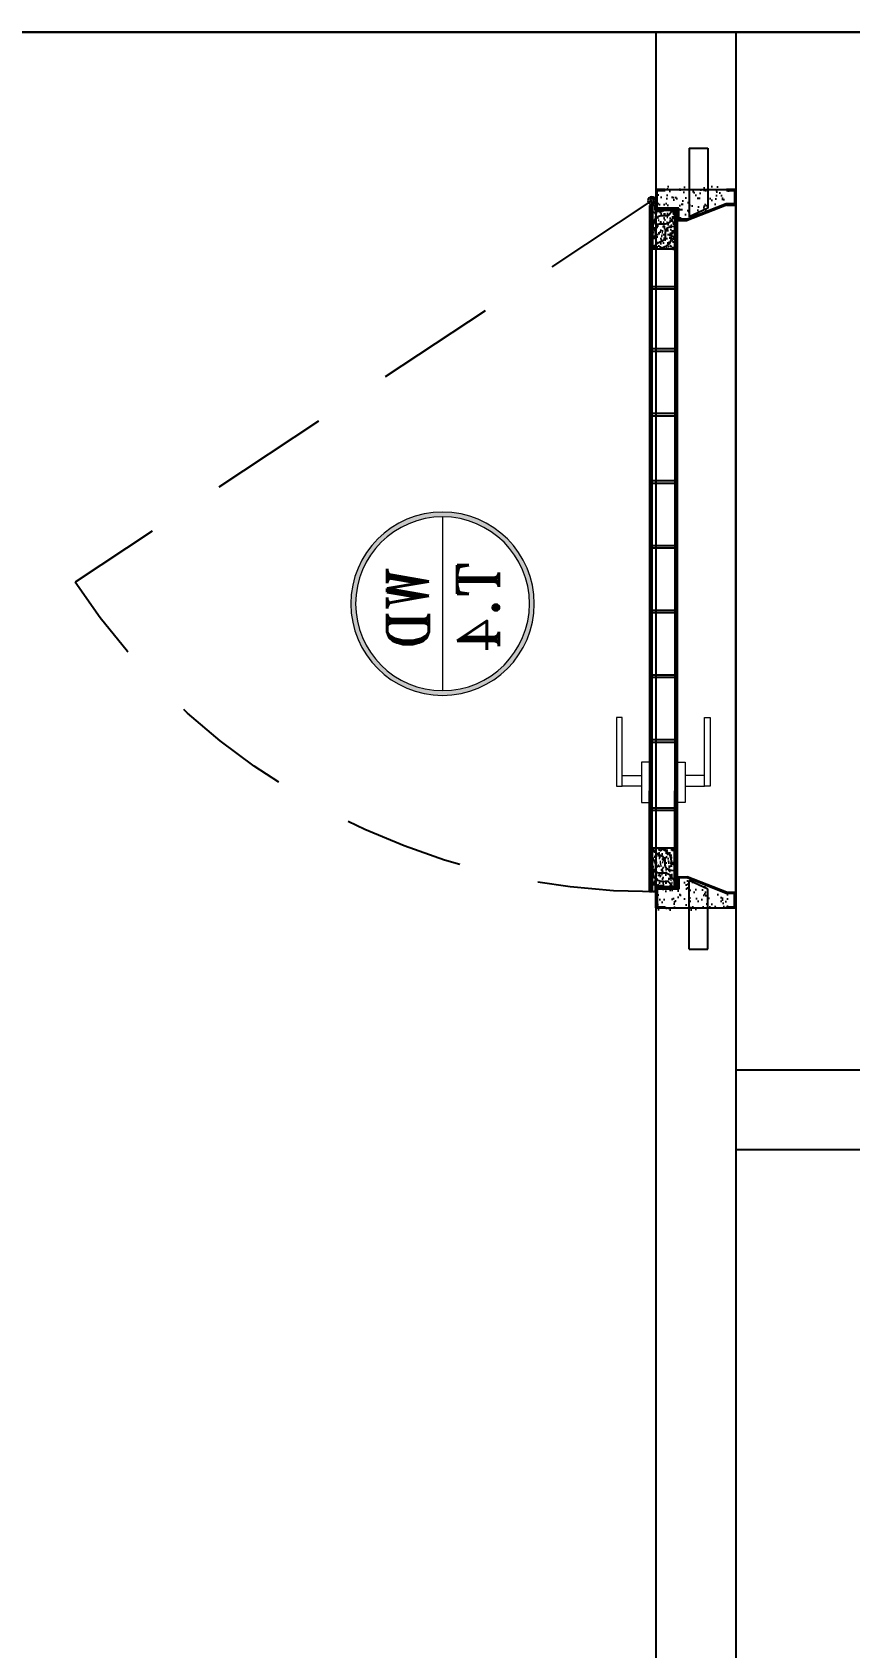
# Model space of a CAD drawing. Header units: metres. Extents: x -355 to 973, y -73 to 238.
# Drawn here: x 515.141 to 516.164, y 96.327 to 98.35 of the extents above; entities that cross this region are included whole.
import ezdxf
from ezdxf.enums import TextEntityAlignment as Align

# ---------------------------------------------------------------- set-up
doc = ezdxf.new("R2010")
doc.units = ezdxf.units.M
doc.header["$LTSCALE"] = 3
doc.header["$MEASUREMENT"] = 0
doc.linetypes.add('ACAD_ISO02W100', pattern=[15, 12, -3])
doc.linetypes.add('HIDDEN2', pattern=[0.1875, 0.125, -0.0625])
doc.layers.add('05', color=21, linetype='Continuous', lineweight=5)
for name, color, linetype in [('4', 4, 'ACAD_ISO02W100'), ('A-FALSE-25-Knuf', 2, 'Continuous'), ('D-Hatch', 3, 'Continuous'), ('Ditail', 1, 'Continuous')]:
    doc.layers.add(name, color=color, linetype=linetype)
doc.styles.add('ROMANT', font='romant')
pattern_1 = [(217.5, (306.5633354, -141.2746786), (0.0002500049, -0.00764708183), [0, -0.0060325, 0, -0.006746875, 0, -0.00644921875]), (187.5, (306.563335, -141.274679), (-0.0070238013, -0.0112003922), [0, -0.003254375, 0, -0.0054371875, 0, -0.00208359375]), (147.5, (306.568217, -141.2746786), (-0.0123592558, -2.2456e-05), [0, -0.001984375, 0, -0.00714375, 0, -0.0093265625]), (137.5, (306.568217, -141.274679), (-0.0119305696, -0.0034832707), [0, -0.0009921875, 0, -0.004683125, 0, -0.0053578125])]
pattern_2 = [(322.5, (79.0409736, -141.2746786), (-0.0002500049, -0.00764708183), [0, -0.0060325, 0, -0.006746875, 0, -0.00644921875]), (352.5, (79.040974, -141.274679), (0.0070238013, -0.0112003922), [0, -0.003254375, 0, -0.0054371875, 0, -0.00208359375]), (32.5, (79.036092, -141.2746786), (0.0123592558, -2.2456e-05), [0, -0.001984375, 0, -0.00714375, 0, -0.0093265625]), (42.5, (79.036092, -141.274679), (0.0119305696, -0.0034832707), [0, -0.0009921875, 0, -0.004683125, 0, -0.0053578125])]

# ---------------------------------------------------------------- blocks, each defined once
blk = doc.blocks.new('dfdfd')
at = {"layer": '05'}
h = blk.add_hatch(color=217, dxfattribs=at)
h.paths.add_polyline_path([(118.6063, 35.5104, 1), (118.8358, 35.5104, 1)])
h.paths.add_polyline_path([(118.8298, 35.5104, 1), (118.6123, 35.5104, 1)], flags=16)
at = {"layer": '05', "color": 217}
blk.add_line((118.6123, 35.5104), (118.8298, 35.5104), dxfattribs=at)
for radius in [0.1148, 0.1088]:
    blk.add_circle((118.7211, 35.5104), radius, dxfattribs=at)
blk = doc.blocks.new('ereere')
at = {"layer": 'D-Hatch', "linetype": 'Continuous', "ltscale": 0.1}
h = blk.add_hatch(dxfattribs=at)
h.set_pattern_fill('AR-SAND', color=2, scale=0.0003125, angle=180, style=0)
h.set_pattern_definition([(322.5, (79.040974, -141.274679), (-0.0005000098, -0.0152941637), [0, -0.012065, 0, -0.01349375, 0, -0.0128984375]), (352.5, (79.040974, -141.274679), (0.0140476026, -0.0224007844), [0, -0.00650875, 0, -0.010874375, 0, -0.0041671875]), (32.5, (79.03121, -141.274679), (0.0247185116, -4.4912e-05), [0, -0.00396875, 0, -0.0142875, 0, -0.018653125]), (42.5, (79.03121, -141.274679), (0.023861139, -0.0069665414), [0, -0.001984375, 0, -0.00936625, 0, -0.010715625])])
h.paths.add_polyline_path([(192.3897, -173.7481), (192.3756, -173.7481), (192.3756, -173.7755), (192.3537, -173.7755), (192.3537, -173.7653), (192.3522, -173.7653), (192.3522, -173.777), (192.3476, -173.777), (192.3476, -173.6833), (192.3522, -173.6833), (192.3522, -173.695), (192.3537, -173.695), (192.3537, -173.6848), (192.3701, -173.6848), (192.3701, -173.6953), (192.3897, -173.738)])
h = blk.add_hatch(dxfattribs=at)
h.set_pattern_fill('AR-SAND', color=2, scale=0.0003125, angle=180, style=0)
h.set_pattern_definition([(217.5, (306.563335, -141.274679), (0.0005000098, -0.0152941637), [0, -0.012065, 0, -0.01349375, 0, -0.0128984375]), (187.5, (306.563335, -141.274679), (-0.0140476026, -0.0224007844), [0, -0.00650875, 0, -0.010874375, 0, -0.0041671875]), (147.5, (306.573098, -141.274679), (-0.0247185116, -4.4912e-05), [0, -0.00396875, 0, -0.0142875, 0, -0.018653125]), (137.5, (306.573098, -141.274679), (-0.023861139, -0.0069665414), [0, -0.001984375, 0, -0.00936625, 0, -0.010715625])])
h.paths.add_polyline_path([(193.2147, -173.7481), (193.2287, -173.7481), (193.2287, -173.7755), (193.2506, -173.7755), (193.2506, -173.7653), (193.2522, -173.7653), (193.2522, -173.777), (193.2567, -173.777), (193.2567, -173.6833), (193.2522, -173.6833), (193.2522, -173.695), (193.2506, -173.695), (193.2506, -173.6848), (193.2342, -173.6848), (193.2342, -173.6953), (193.2147, -173.738)])
at = {"layer": 'D-Hatch'}
h = blk.add_hatch(dxfattribs=at)
h.set_pattern_fill('AR-SAND', color=1, scale=0.00015625, angle=180, style=0)
h.set_pattern_definition(pattern_2)
edge = h.paths.add_edge_path()
edge.add_spline(control_points=[(192.4072, -173.7577), (192.4084, -173.7577), (192.4104, -173.7575), (192.4145, -173.758), (192.4165, -173.7583), (192.4206, -173.7608), (192.422, -173.7624), (192.4238, -173.7653), (192.4244, -173.7666), (192.4255, -173.7692), (192.426, -173.7704), (192.4264, -173.7713), (192.4266, -173.7715), (192.4271, -173.7719)], knot_values=[0.207475, 0.207475, 0.207475, 0.207475, 0.265787, 0.265787, 0.301433, 0.301433, 0.33708, 0.33708, 0.372726, 0.372726, 0.426688, 0.426688, 0.476539, 0.476539, 0.476539, 0.476539], degree=3, periodic=0)
edge.add_line((192.4271, -173.7719), (192.4271, -173.7812))
edge.add_line((192.4271, -173.7812), (192.427, -173.7812))
edge.add_spline(control_points=[(192.427, -173.7812), (192.4242, -173.7795), (192.4184, -173.7762), (192.4165, -173.763), (192.4007, -173.7681), (192.3992, -173.7587), (192.3985, -173.7538)], knot_values=[0.000761, 0.000761, 0.000761, 0.000761, 0.123708, 0.252477, 0.399323, 0.554146, 0.554146, 0.554146, 0.554146], degree=3, periodic=0)
edge.add_line((192.3985, -173.7538), (192.4064, -173.7538))
edge.add_spline(control_points=[(192.4064, -173.7538), (192.4067, -173.7554), (192.4069, -173.7568), (192.4072, -173.7577)], knot_values=[0.013549, 0.013549, 0.013549, 0.013549, 0.067873, 0.067873, 0.067873, 0.067873], degree=3, periodic=0)
edge = h.paths.add_edge_path(flags=16)
edge.add_spline(control_points=[(192.4271, -173.7719), (192.4266, -173.7715), (192.4264, -173.7713), (192.426, -173.7704), (192.4255, -173.7692), (192.4244, -173.7666), (192.4238, -173.7653), (192.422, -173.7624), (192.4206, -173.7608), (192.4165, -173.7583), (192.4145, -173.758), (192.4104, -173.7575), (192.4084, -173.7577), (192.4072, -173.7577)], knot_values=[0.207475, 0.207475, 0.207475, 0.207475, 0.257327, 0.257327, 0.311288, 0.311288, 0.346935, 0.346935, 0.382581, 0.382581, 0.418228, 0.418228, 0.476539, 0.476539, 0.476539, 0.476539], degree=3, periodic=0)
edge.add_spline(control_points=[(192.4072, -173.7577), (192.4069, -173.7568), (192.4067, -173.7554), (192.4064, -173.7538)], knot_values=[0.013549, 0.013549, 0.013549, 0.013549, 0.067873, 0.067873, 0.067873, 0.067873], degree=3, periodic=0)
edge.add_line((192.4064, -173.7538), (192.424, -173.7538))
edge.add_spline(control_points=[(192.424, -173.7538), (192.4249, -173.7545), (192.4258, -173.7552), (192.4267, -173.7561), (192.4269, -173.7563), (192.4271, -173.7565)], knot_values=[0.30723, 0.30723, 0.30723, 0.30723, 0.317654, 0.317654, 0.320823, 0.320823, 0.320823, 0.320823], degree=3, periodic=0)
edge.add_line((192.4271, -173.7565), (192.4271, -173.7719))
edge = h.paths.add_edge_path()
edge.add_spline(control_points=[(192.4271, -173.7565), (192.4269, -173.7563), (192.4267, -173.7561), (192.4258, -173.7552), (192.4249, -173.7545), (192.424, -173.7538)], knot_values=[0.30723, 0.30723, 0.30723, 0.30723, 0.310399, 0.310399, 0.320823, 0.320823, 0.320823, 0.320823], degree=3, periodic=0)
edge.add_line((192.424, -173.7538), (192.4271, -173.7538))
edge.add_line((192.4271, -173.7538), (192.4271, -173.7565))
edge = h.paths.add_edge_path()
edge.add_spline(control_points=[(192.3817, -173.7812), (192.3814, -173.7806), (192.3812, -173.78), (192.3801, -173.7768), (192.38, -173.7749), (192.3798, -173.7711), (192.3799, -173.77), (192.38, -173.7689)], knot_values=[0.248364, 0.248364, 0.248364, 0.248364, 0.25388, 0.25388, 0.279204, 0.279204, 0.314112, 0.314112, 0.314112, 0.314112], degree=3, periodic=0)
edge.add_spline(control_points=[(192.38, -173.7689), (192.3796, -173.7686), (192.3791, -173.7683), (192.3786, -173.7679)], knot_values=[0.024585, 0.024585, 0.024585, 0.024585, 0.051488, 0.051488, 0.051488, 0.051488], degree=3, periodic=0)
edge.add_line((192.3786, -173.7679), (192.3786, -173.7564))
edge.add_spline(control_points=[(192.3786, -173.7564), (192.3814, -173.7583), (192.3836, -173.7598), (192.3851, -173.7616), (192.3852, -173.7618), (192.3853, -173.7627), (192.3851, -173.7646), (192.385, -173.7687), (192.385, -173.7702), (192.3859, -173.7737), (192.3868, -173.7757), (192.3897, -173.7786), (192.3913, -173.7794), (192.394, -173.7803), (192.3951, -173.7805), (192.3988, -173.781), (192.4008, -173.7809), (192.4028, -173.7811), (192.4032, -173.7811), (192.4034, -173.7812)], knot_values=[0, 0, 0, 0, 0.11577, 0.11577, 0.192459, 0.192459, 0.269149, 0.269149, 0.304241, 0.304241, 0.331039, 0.331039, 0.357837, 0.357837, 0.384634, 0.384634, 0.451421, 0.451421, 0.47355, 0.47355, 0.47355, 0.47355], degree=3, periodic=0)
edge.add_line((192.4034, -173.7812), (192.3817, -173.7812))
edge = h.paths.add_edge_path()
edge.add_line((192.3786, -173.7778), (192.3786, -173.7679))
edge.add_spline(control_points=[(192.3786, -173.7679), (192.3791, -173.7683), (192.3796, -173.7686), (192.38, -173.7689)], knot_values=[0.024585, 0.024585, 0.024585, 0.024585, 0.051488, 0.051488, 0.051488, 0.051488], degree=3, periodic=0)
edge.add_spline(control_points=[(192.38, -173.7689), (192.3799, -173.77), (192.3798, -173.7711), (192.38, -173.7749), (192.3801, -173.7768), (192.3812, -173.78), (192.3814, -173.7806), (192.3817, -173.7812)], knot_values=[0.248364, 0.248364, 0.248364, 0.248364, 0.283272, 0.283272, 0.308596, 0.308596, 0.314112, 0.314112, 0.314112, 0.314112], degree=3, periodic=0)
edge.add_line((192.3817, -173.7812), (192.3724, -173.7812))
edge.add_line((192.3724, -173.7812), (192.3724, -173.7778))
edge.add_line((192.3724, -173.7778), (192.3786, -173.7778))
h = blk.add_hatch(dxfattribs=at)
h.set_pattern_fill('AR-SAND', color=1, scale=0.00015625, angle=180, style=0)
h.set_pattern_definition(pattern_2)
edge = h.paths.add_edge_path()
edge.add_spline(control_points=[(192.427, -173.7812), (192.4242, -173.7795), (192.4184, -173.7762), (192.4165, -173.763), (192.4007, -173.7681), (192.3992, -173.7587), (192.3985, -173.7538)], knot_values=[0.000761, 0.000761, 0.000761, 0.000761, 0.123708, 0.252477, 0.399323, 0.554146, 0.554146, 0.554146, 0.554146], degree=3, periodic=0)
edge.add_line((192.427, -173.7812), (192.4034, -173.7812))
edge.add_spline(control_points=[(192.4034, -173.7812), (192.4032, -173.7811), (192.4028, -173.7811), (192.4008, -173.7809), (192.3988, -173.781), (192.3951, -173.7805), (192.394, -173.7803), (192.3913, -173.7794), (192.3897, -173.7786), (192.3868, -173.7757), (192.3859, -173.7737), (192.385, -173.7702), (192.385, -173.7687), (192.3851, -173.7646), (192.3853, -173.7627), (192.3852, -173.7618), (192.3851, -173.7616), (192.3836, -173.7598), (192.3814, -173.7583), (192.3786, -173.7564)], knot_values=[0, 0, 0, 0, 0.022129, 0.022129, 0.088916, 0.088916, 0.115714, 0.115714, 0.142512, 0.142512, 0.169309, 0.169309, 0.204402, 0.204402, 0.281091, 0.281091, 0.35778, 0.35778, 0.47355, 0.47355, 0.47355, 0.47355], degree=3, periodic=0)
edge.add_line((192.3786, -173.7564), (192.3786, -173.7538))
edge.add_line((192.3786, -173.7538), (192.3985, -173.7538))
h = blk.add_hatch(dxfattribs=at)
h.set_pattern_fill('AR-SAND', color=1, scale=0.00015625, angle=180, style=0)
h.set_pattern_definition(pattern_1)
edge = h.paths.add_edge_path()
edge.add_spline(control_points=[(193.1971, -173.7577), (193.1959, -173.7577), (193.1939, -173.7575), (193.1898, -173.758), (193.1878, -173.7583), (193.1837, -173.7608), (193.1823, -173.7624), (193.1805, -173.7653), (193.1799, -173.7666), (193.1788, -173.7692), (193.1784, -173.7704), (193.1779, -173.7713), (193.1777, -173.7715), (193.1772, -173.7719)], knot_values=[0.207475, 0.207475, 0.207475, 0.207475, 0.265787, 0.265787, 0.301433, 0.301433, 0.33708, 0.33708, 0.372726, 0.372726, 0.426688, 0.426688, 0.476539, 0.476539, 0.476539, 0.476539], degree=3, periodic=0)
edge.add_line((193.1772, -173.7719), (193.1772, -173.7812))
edge.add_line((193.1772, -173.7812), (193.1773, -173.7812))
edge.add_spline(control_points=[(193.1773, -173.7812), (193.1801, -173.7795), (193.1859, -173.7762), (193.1878, -173.763), (193.2036, -173.7681), (193.2051, -173.7587), (193.2058, -173.7538)], knot_values=[0.000761, 0.000761, 0.000761, 0.000761, 0.123708, 0.252477, 0.399323, 0.554146, 0.554146, 0.554146, 0.554146], degree=3, periodic=0)
edge.add_line((193.2058, -173.7538), (193.1979, -173.7538))
edge.add_spline(control_points=[(193.1979, -173.7538), (193.1977, -173.7554), (193.1974, -173.7568), (193.1971, -173.7577)], knot_values=[0.013549, 0.013549, 0.013549, 0.013549, 0.067873, 0.067873, 0.067873, 0.067873], degree=3, periodic=0)
edge = h.paths.add_edge_path(flags=16)
edge.add_spline(control_points=[(193.1772, -173.7719), (193.1777, -173.7715), (193.1779, -173.7713), (193.1784, -173.7704), (193.1788, -173.7692), (193.1799, -173.7666), (193.1805, -173.7653), (193.1823, -173.7624), (193.1837, -173.7608), (193.1878, -173.7583), (193.1898, -173.758), (193.1939, -173.7575), (193.1959, -173.7577), (193.1971, -173.7577)], knot_values=[0.207475, 0.207475, 0.207475, 0.207475, 0.257327, 0.257327, 0.311288, 0.311288, 0.346935, 0.346935, 0.382581, 0.382581, 0.418228, 0.418228, 0.476539, 0.476539, 0.476539, 0.476539], degree=3, periodic=0)
edge.add_spline(control_points=[(193.1971, -173.7577), (193.1974, -173.7568), (193.1977, -173.7554), (193.1979, -173.7538)], knot_values=[0.013549, 0.013549, 0.013549, 0.013549, 0.067873, 0.067873, 0.067873, 0.067873], degree=3, periodic=0)
edge.add_line((193.1979, -173.7538), (193.1803, -173.7538))
edge.add_spline(control_points=[(193.1803, -173.7538), (193.1794, -173.7545), (193.1785, -173.7552), (193.1776, -173.7561), (193.1774, -173.7563), (193.1772, -173.7565)], knot_values=[0.30723, 0.30723, 0.30723, 0.30723, 0.317654, 0.317654, 0.320823, 0.320823, 0.320823, 0.320823], degree=3, periodic=0)
edge.add_line((193.1772, -173.7565), (193.1772, -173.7719))
edge = h.paths.add_edge_path()
edge.add_spline(control_points=[(193.1772, -173.7565), (193.1774, -173.7563), (193.1776, -173.7561), (193.1785, -173.7552), (193.1794, -173.7545), (193.1803, -173.7538)], knot_values=[0.30723, 0.30723, 0.30723, 0.30723, 0.310399, 0.310399, 0.320823, 0.320823, 0.320823, 0.320823], degree=3, periodic=0)
edge.add_line((193.1803, -173.7538), (193.1772, -173.7538))
edge.add_line((193.1772, -173.7538), (193.1772, -173.7565))
edge = h.paths.add_edge_path()
edge.add_spline(control_points=[(193.2226, -173.7812), (193.2229, -173.7806), (193.2231, -173.78), (193.2242, -173.7768), (193.2243, -173.7749), (193.2245, -173.7711), (193.2244, -173.77), (193.2243, -173.7689)], knot_values=[0.248364, 0.248364, 0.248364, 0.248364, 0.25388, 0.25388, 0.279204, 0.279204, 0.314112, 0.314112, 0.314112, 0.314112], degree=3, periodic=0)
edge.add_spline(control_points=[(193.2243, -173.7689), (193.2247, -173.7686), (193.2252, -173.7683), (193.2257, -173.7679)], knot_values=[0.024585, 0.024585, 0.024585, 0.024585, 0.051488, 0.051488, 0.051488, 0.051488], degree=3, periodic=0)
edge.add_line((193.2257, -173.7679), (193.2257, -173.7564))
edge.add_spline(control_points=[(193.2257, -173.7564), (193.2229, -173.7583), (193.2207, -173.7598), (193.2192, -173.7616), (193.2191, -173.7618), (193.219, -173.7627), (193.2192, -173.7646), (193.2193, -173.7687), (193.2193, -173.7702), (193.2184, -173.7737), (193.2175, -173.7757), (193.2146, -173.7786), (193.213, -173.7794), (193.2103, -173.7803), (193.2092, -173.7805), (193.2055, -173.781), (193.2035, -173.7809), (193.2016, -173.7811), (193.2012, -173.7811), (193.2009, -173.7812)], knot_values=[0, 0, 0, 0, 0.11577, 0.11577, 0.192459, 0.192459, 0.269149, 0.269149, 0.304241, 0.304241, 0.331039, 0.331039, 0.357837, 0.357837, 0.384634, 0.384634, 0.451421, 0.451421, 0.47355, 0.47355, 0.47355, 0.47355], degree=3, periodic=0)
edge.add_line((193.2009, -173.7812), (193.2226, -173.7812))
edge = h.paths.add_edge_path()
edge.add_line((193.2257, -173.7778), (193.2257, -173.7679))
edge.add_spline(control_points=[(193.2257, -173.7679), (193.2252, -173.7683), (193.2247, -173.7686), (193.2243, -173.7689)], knot_values=[0.024585, 0.024585, 0.024585, 0.024585, 0.051488, 0.051488, 0.051488, 0.051488], degree=3, periodic=0)
edge.add_spline(control_points=[(193.2243, -173.7689), (193.2244, -173.77), (193.2245, -173.7711), (193.2243, -173.7749), (193.2242, -173.7768), (193.2231, -173.78), (193.2229, -173.7806), (193.2226, -173.7812)], knot_values=[0.248364, 0.248364, 0.248364, 0.248364, 0.283272, 0.283272, 0.308596, 0.308596, 0.314112, 0.314112, 0.314112, 0.314112], degree=3, periodic=0)
edge.add_line((193.2226, -173.7812), (193.2319, -173.7812))
edge.add_line((193.2319, -173.7812), (193.2319, -173.7778))
edge.add_line((193.2319, -173.7778), (193.2257, -173.7778))
h = blk.add_hatch(dxfattribs=at)
h.set_pattern_fill('AR-SAND', color=1, scale=0.00015625, angle=180, style=0)
h.set_pattern_definition(pattern_1)
edge = h.paths.add_edge_path()
edge.add_spline(control_points=[(193.1773, -173.7812), (193.1801, -173.7795), (193.1859, -173.7762), (193.1878, -173.763), (193.2036, -173.7681), (193.2051, -173.7587), (193.2058, -173.7538)], knot_values=[0.000761, 0.000761, 0.000761, 0.000761, 0.123708, 0.252477, 0.399323, 0.554146, 0.554146, 0.554146, 0.554146], degree=3, periodic=0)
edge.add_line((193.1773, -173.7812), (193.2009, -173.7812))
edge.add_spline(control_points=[(193.2009, -173.7812), (193.2012, -173.7811), (193.2016, -173.7811), (193.2035, -173.7809), (193.2055, -173.781), (193.2092, -173.7805), (193.2103, -173.7803), (193.213, -173.7794), (193.2146, -173.7786), (193.2175, -173.7757), (193.2184, -173.7737), (193.2193, -173.7702), (193.2193, -173.7687), (193.2192, -173.7646), (193.219, -173.7627), (193.2191, -173.7618), (193.2192, -173.7616), (193.2207, -173.7598), (193.2229, -173.7583), (193.2257, -173.7564)], knot_values=[0, 0, 0, 0, 0.022129, 0.022129, 0.088916, 0.088916, 0.115714, 0.115714, 0.142512, 0.142512, 0.169309, 0.169309, 0.204402, 0.204402, 0.281091, 0.281091, 0.35778, 0.35778, 0.47355, 0.47355, 0.47355, 0.47355], degree=3, periodic=0)
edge.add_line((193.2257, -173.7564), (193.2257, -173.7538))
edge.add_line((193.2257, -173.7538), (193.2058, -173.7538))
for p, q in [((193.2522, -173.677), (192.3522, -173.677)), ((192.3522, -173.677), (193.2522, -173.677))]:
    blk.add_line(p, q)
at = {"layer": '05', "lineweight": 5}
for points in [[(192.5048, -173.7163), (192.5908, -173.7163), (192.5908, -173.7089), (192.5048, -173.7089)], [(192.518, -173.7404), (192.5048, -173.7404), (192.5048, -173.7163), (192.518, -173.7163)], [(192.4844, -173.7502), (192.5349, -173.7502), (192.5349, -173.7404), (192.4844, -173.7404)], [(192.4844, -173.7851), (192.5349, -173.7851), (192.5349, -173.7948), (192.4844, -173.7948)], [(192.518, -173.7948), (192.5048, -173.7948), (192.5048, -173.819), (192.518, -173.819)], [(192.5048, -173.819), (192.5908, -173.819), (192.5908, -173.8263), (192.5048, -173.8263)]]:
    blk.add_lwpolyline(points, close=True, dxfattribs=at)
at = {"layer": 'D-Hatch', "color": 1}
for points, knots in [([(192.3786, -173.7564), (192.3814, -173.7583), (192.3836, -173.7598), (192.3851, -173.7616), (192.3852, -173.7618), (192.3853, -173.7627), (192.3851, -173.7646), (192.385, -173.7687), (192.385, -173.7702), (192.3859, -173.7737), (192.3868, -173.7757), (192.3897, -173.7786), (192.3913, -173.7794), (192.394, -173.7803), (192.3951, -173.7805), (192.3988, -173.781), (192.4008, -173.7809), (192.4028, -173.7811), (192.4032, -173.7811), (192.4034, -173.7812)], [0, 0, 0, 0, 0.1157703, 0.1157703, 0.1924595, 0.1924595, 0.2691487, 0.2691487, 0.3042411, 0.3042411, 0.3310389, 0.3310389, 0.3578367, 0.3578367, 0.3846345, 0.3846345, 0.4514214, 0.4514214, 0.4735504, 0.4735504, 0.4735504, 0.4735504]), ([(192.38, -173.7689), (192.3799, -173.77), (192.3798, -173.7711), (192.38, -173.7749), (192.3801, -173.7768), (192.3812, -173.78), (192.3814, -173.7806), (192.3817, -173.7812)], [0.24836379, 0.24836379, 0.24836379, 0.24836379, 0.28327178, 0.28327178, 0.30859615, 0.30859615, 0.31411226, 0.31411226, 0.31411226, 0.31411226]), ([(192.3985, -173.7538), (192.3992, -173.7587), (192.4007, -173.7681), (192.4165, -173.763), (192.4184, -173.7762), (192.4242, -173.7795), (192.427, -173.7812)], [0.0007611, 0.0007611, 0.0007611, 0.0007611, 0.1555834, 0.3024294, 0.4311984, 0.5541457, 0.5541457, 0.5541457, 0.5541457]), ([(192.4072, -173.7577), (192.4084, -173.7577), (192.4104, -173.7575), (192.4145, -173.758), (192.4165, -173.7583), (192.4206, -173.7608), (192.422, -173.7624), (192.4238, -173.7653), (192.4244, -173.7666), (192.4255, -173.7692), (192.426, -173.7704), (192.4264, -173.7713), (192.4266, -173.7715), (192.4271, -173.7719)], [0.2074754, 0.2074754, 0.2074754, 0.2074754, 0.2657866, 0.2657866, 0.3014331, 0.3014331, 0.3370797, 0.3370797, 0.3727263, 0.3727263, 0.4266877, 0.4266877, 0.4765392, 0.4765392, 0.4765392, 0.4765392]), ([(192.424, -173.7538), (192.4249, -173.7545), (192.4258, -173.7552), (192.4267, -173.7561), (192.4269, -173.7563), (192.4271, -173.7565)], [0.30722961, 0.30722961, 0.30722961, 0.30722961, 0.31765441, 0.31765441, 0.32082332, 0.32082332, 0.32082332, 0.32082332]), ([(193.1803, -173.7538), (193.1794, -173.7545), (193.1785, -173.7552), (193.1776, -173.7561), (193.1774, -173.7563), (193.1772, -173.7565)], [0.30722961, 0.30722961, 0.30722961, 0.30722961, 0.31765441, 0.31765441, 0.32082332, 0.32082332, 0.32082332, 0.32082332]), ([(193.1971, -173.7577), (193.1959, -173.7577), (193.1939, -173.7575), (193.1898, -173.758), (193.1878, -173.7583), (193.1837, -173.7608), (193.1823, -173.7624), (193.1805, -173.7653), (193.1799, -173.7666), (193.1788, -173.7692), (193.1784, -173.7704), (193.1779, -173.7713), (193.1777, -173.7715), (193.1772, -173.7719)], [0.2074754, 0.2074754, 0.2074754, 0.2074754, 0.2657866, 0.2657866, 0.3014331, 0.3014331, 0.3370797, 0.3370797, 0.3727263, 0.3727263, 0.4266877, 0.4266877, 0.4765392, 0.4765392, 0.4765392, 0.4765392]), ([(193.2058, -173.7538), (193.2051, -173.7587), (193.2036, -173.7681), (193.1878, -173.763), (193.1859, -173.7762), (193.1801, -173.7795), (193.1773, -173.7812)], [0.0007611, 0.0007611, 0.0007611, 0.0007611, 0.1555834, 0.3024294, 0.4311984, 0.5541457, 0.5541457, 0.5541457, 0.5541457]), ([(193.2257, -173.7564), (193.2229, -173.7583), (193.2207, -173.7598), (193.2192, -173.7616), (193.2191, -173.7618), (193.219, -173.7627), (193.2192, -173.7646), (193.2193, -173.7687), (193.2193, -173.7702), (193.2184, -173.7737), (193.2175, -173.7757), (193.2146, -173.7786), (193.213, -173.7794), (193.2103, -173.7803), (193.2092, -173.7805), (193.2055, -173.781), (193.2035, -173.7809), (193.2016, -173.7811), (193.2012, -173.7811), (193.2009, -173.7812)], [0, 0, 0, 0, 0.1157703, 0.1157703, 0.1924595, 0.1924595, 0.2691487, 0.2691487, 0.3042411, 0.3042411, 0.3310389, 0.3310389, 0.3578367, 0.3578367, 0.3846345, 0.3846345, 0.4514214, 0.4514214, 0.4735504, 0.4735504, 0.4735504, 0.4735504]), ([(193.2243, -173.7689), (193.2244, -173.77), (193.2245, -173.7711), (193.2243, -173.7749), (193.2242, -173.7768), (193.2231, -173.78), (193.2229, -173.7806), (193.2226, -173.7812)], [0.24836379, 0.24836379, 0.24836379, 0.24836379, 0.28327178, 0.28327178, 0.30859615, 0.30859615, 0.31411226, 0.31411226, 0.31411226, 0.31411226])]:
    blk.add_open_spline(points, degree=3, knots=knots, dxfattribs=at)
for points in [[(192.3786, -173.7679), (192.3791, -173.7683), (192.3796, -173.7686), (192.38, -173.7689)], [(192.4064, -173.7538), (192.4067, -173.7554), (192.4069, -173.7568), (192.4072, -173.7577)], [(193.1979, -173.7538), (193.1977, -173.7554), (193.1974, -173.7568), (193.1971, -173.7577)], [(193.2257, -173.7679), (193.2252, -173.7683), (193.2247, -173.7686), (193.2243, -173.7689)]]:
    blk.add_open_spline(points, degree=3, dxfattribs=at)
for points in [[(192.3855, -173.7538), (192.3957, -173.7653), (192.3962, -173.7753), (192.4098, -173.7781), (192.4135, -173.7811)], [(193.2188, -173.7538), (193.2086, -173.7653), (193.2081, -173.7753), (193.1945, -173.7781), (193.1908, -173.7811)]]:
    blk.add_spline(points, degree=3, dxfattribs=at)
at = {"layer": 'Ditail', "color": 3}
for p, q in [((192.3717, -173.677), (192.3522, -173.677)), ((192.3522, -173.677), (192.3522, -173.6887)), ((192.3522, -173.777), (192.3522, -173.677)), ((192.3522, -173.6887), (192.3537, -173.6887)), ((192.3537, -173.6887), (192.3537, -173.6786)), ((192.3537, -173.6786), (192.3701, -173.6786)), ((192.3701, -173.6786), (192.3701, -173.6891)), ((192.3701, -173.6891), (192.3897, -173.738)), ((192.3717, -173.6887), (192.3717, -173.677)), ((192.3717, -173.6887), (192.3912, -173.738)), ((193.2326, -173.6887), (193.2131, -173.738)), ((193.2342, -173.6891), (193.2147, -173.738)), ((193.2326, -173.6887), (193.2326, -173.677)), ((193.2326, -173.677), (193.2522, -173.677)), ((193.2506, -173.6786), (193.2342, -173.6786)), ((193.2342, -173.6786), (193.2342, -173.6891)), ((193.2506, -173.6887), (193.2506, -173.6786)), ((193.2522, -173.6887), (193.2506, -173.6887)), ((193.2522, -173.677), (193.2522, -173.6887)), ((193.2522, -173.777), (193.2522, -173.677)), ((192.3897, -173.7481), (192.3756, -173.7481)), ((192.3756, -173.7481), (192.3756, -173.7755)), ((192.3772, -173.777), (192.3772, -173.7497)), ((192.3772, -173.7497), (192.3912, -173.7497)), ((192.3897, -173.738), (192.3897, -173.7481)), ((192.3912, -173.7497), (192.3912, -173.738)), ((193.2131, -173.7497), (193.2131, -173.738)), ((193.2272, -173.7497), (193.2131, -173.7497)), ((193.2147, -173.738), (193.2147, -173.7481)), ((193.2147, -173.7481), (193.2287, -173.7481)), ((193.2272, -173.777), (193.2272, -173.7497)), ((193.2287, -173.7481), (193.2287, -173.7755)), ((192.3537, -173.7653), (192.3522, -173.7653)), ((192.3522, -173.7653), (192.3522, -173.777)), ((192.3537, -173.7755), (192.3537, -173.7653)), ((192.474, -173.7533), (192.474, -173.7819)), ((192.4771, -173.7533), (192.4771, -173.7819)), ((192.5595, -173.7533), (192.5595, -173.7819)), ((192.5626, -173.7533), (192.5626, -173.7819)), ((192.6406, -173.7533), (192.6406, -173.7819)), ((192.6437, -173.7533), (192.6437, -173.7819)), ((192.7217, -173.7533), (192.7217, -173.7819)), ((192.7248, -173.7533), (192.7248, -173.7819)), ((192.8028, -173.7533), (192.8028, -173.7819)), ((192.8059, -173.7533), (192.8059, -173.7819)), ((192.8839, -173.7533), (192.8839, -173.7819)), ((192.887, -173.7533), (192.887, -173.7819)), ((192.9681, -173.7533), (192.9681, -173.7819)), ((192.9713, -173.7533), (192.9713, -173.7819)), ((193.0492, -173.7533), (193.0492, -173.7819)), ((193.0524, -173.7533), (193.0524, -173.7819)), ((193.1272, -173.7533), (193.1272, -173.7819)), ((193.1303, -173.7533), (193.1303, -173.7819)), ((193.2506, -173.7755), (193.2506, -173.7653)), ((193.2506, -173.7653), (193.2522, -173.7653)), ((193.2522, -173.7653), (193.2522, -173.777)), ((192.3522, -173.777), (192.3772, -173.777)), ((192.3756, -173.7755), (192.3537, -173.7755)), ((193.2522, -173.777), (193.2272, -173.777)), ((193.2287, -173.7755), (193.2506, -173.7755))]:
    blk.add_line(p, q, dxfattribs=at)
at = {"layer": 'Ditail', "color": 1, "linetype": 'HIDDEN2', "ltscale": 0.1}
for p, q in [((192.3004, -173.7119), (192.3757, -173.7119)), ((192.3004, -173.7353), (192.3004, -173.7119)), ((192.3757, -173.7119), (192.3863, -173.7353)), ((193.2286, -173.7119), (193.218, -173.7353)), ((193.3039, -173.7119), (193.2286, -173.7119)), ((193.3039, -173.7353), (193.3039, -173.7119)), ((192.3004, -173.7353), (192.3863, -173.7353)), ((193.3039, -173.7353), (193.218, -173.7353)), ((193.2522, -173.777), (192.3522, -173.777))]:
    blk.add_line(p, q, dxfattribs=at)
at = {"layer": 'Ditail', "color": 2}
for p, q in [((193.2257, -173.7502), (192.3786, -173.7502)), ((192.3786, -173.7502), (192.4989, -173.7502)), ((192.3786, -173.7502), (192.3786, -173.7533)), ((193.2257, -173.7502), (193.2257, -173.7533)), ((193.2257, -173.7533), (192.3786, -173.7533)), ((192.3786, -173.7533), (192.4989, -173.7533)), ((193.2319, -173.7819), (192.3724, -173.7819)), ((192.3724, -173.7819), (192.4989, -173.7819)), ((192.3724, -173.7819), (192.3724, -173.7851)), ((193.2319, -173.7851), (192.3724, -173.7851)), ((192.3724, -173.7851), (192.4989, -173.7851)), ((193.2319, -173.7819), (193.2319, -173.7851))]:
    blk.add_line(p, q, dxfattribs=at)
at = {"layer": 'Ditail', "color": 1}
for p, q in [((193.2257, -173.7509), (192.3786, -173.7509)), ((192.3786, -173.7509), (192.4989, -173.7509)), ((193.2257, -173.7517), (192.3786, -173.7517)), ((192.3786, -173.7517), (192.4989, -173.7517)), ((193.2257, -173.7525), (192.3786, -173.7525)), ((192.3786, -173.7525), (192.4989, -173.7525)), ((193.2319, -173.7827), (192.3724, -173.7827)), ((192.3724, -173.7827), (192.4989, -173.7827)), ((193.2319, -173.7835), (192.3724, -173.7835)), ((192.3724, -173.7835), (192.4989, -173.7835)), ((193.2319, -173.7843), (192.3724, -173.7843)), ((192.3724, -173.7843), (192.4989, -173.7843))]:
    blk.add_line(p, q, dxfattribs=at)
at = {"layer": 'Ditail', "color": 4, "linetype": 'Continuous', "ltscale": 0.1}
for p, q in [((192.3786, -173.7538), (192.3786, -173.7778)), ((192.3786, -173.7538), (192.4271, -173.7538)), ((192.4271, -173.7538), (192.4271, -173.7812)), ((193.1772, -173.7538), (193.1772, -173.7812)), ((193.2257, -173.7538), (193.1772, -173.7538)), ((193.2257, -173.7538), (193.2257, -173.7778)), ((192.3786, -173.7778), (192.3724, -173.7778)), ((192.3724, -173.7778), (192.3724, -173.7812)), ((192.3724, -173.7812), (192.4271, -173.7812)), ((193.2319, -173.7812), (193.1772, -173.7812)), ((193.2257, -173.7778), (193.2319, -173.7778)), ((193.2319, -173.7778), (193.2319, -173.7812))]:
    blk.add_line(p, q, dxfattribs=at)
at = {"layer": 'Ditail', "color": 1, "linetype": 'HIDDEN2', "ltscale": 0.4}
blk.add_line((193.2381, -173.7822), (192.7602, -174.504), dxfattribs=at)
at = {"layer": 'Ditail'}
for radius in [0.00469, 0.00234]:
    blk.add_circle((193.2381, -173.7822), radius, dxfattribs=at)
at = {"layer": 'Ditail', "color": 1, "linetype": 'HIDDEN2', "ltscale": 0.4}
blk.add_arc((193.2381, -173.7822), 0.8657, 179.555, 236.4896, dxfattribs=at)
at = {"layer": '05', "rotation": 180}
blk.add_blockref('dfdfd', (311.4543, -138.5336), dxfattribs=at)
at = {"layer": 'A-FALSE-25-Knuf', "style": 'ROMANT'}
for s, p in [('T.4', (192.7285, -173.9734)), ('WD', (192.7274, -174.061))]:
    blk.add_text(s, height=0.05253, rotation=180, dxfattribs=at).set_placement(p, align=Align.CENTER)

msp = doc.modelspace()

# ---------------------------------------------------------------- linework, layer by layer
for p, q in [((518.7213, 98.3501), (512.9213, 98.3501)), ((512.9213, 98.3501), (516.4213, 98.3501))]:
    msp.add_line(p, q)
at = {"layer": '4', "color": 0}
for p, q in [((512.9213, 98.3501), (516.0213, 98.3501)), ((515.9213, 98.3501), (515.9213, 94.2501)), ((516.0213, 98.3501), (516.0213, 94.2501)), ((516.0213, 98.3501), (517.3213, 98.3501)), ((517.3213, 97.0501), (516.0213, 97.0501)), ((516.0213, 96.9501), (516.0213, 95.4501)), ((517.3213, 96.9501), (516.0213, 96.9501))]:
    msp.add_line(p, q, dxfattribs=at)

# ---------------------------------------------------------------- block references
at = {"xscale": -1, "rotation": 270}
msp.add_blockref('ereere', (689.6983, -95.0989), dxfattribs=at)

doc.saveas('drawing.dxf')
